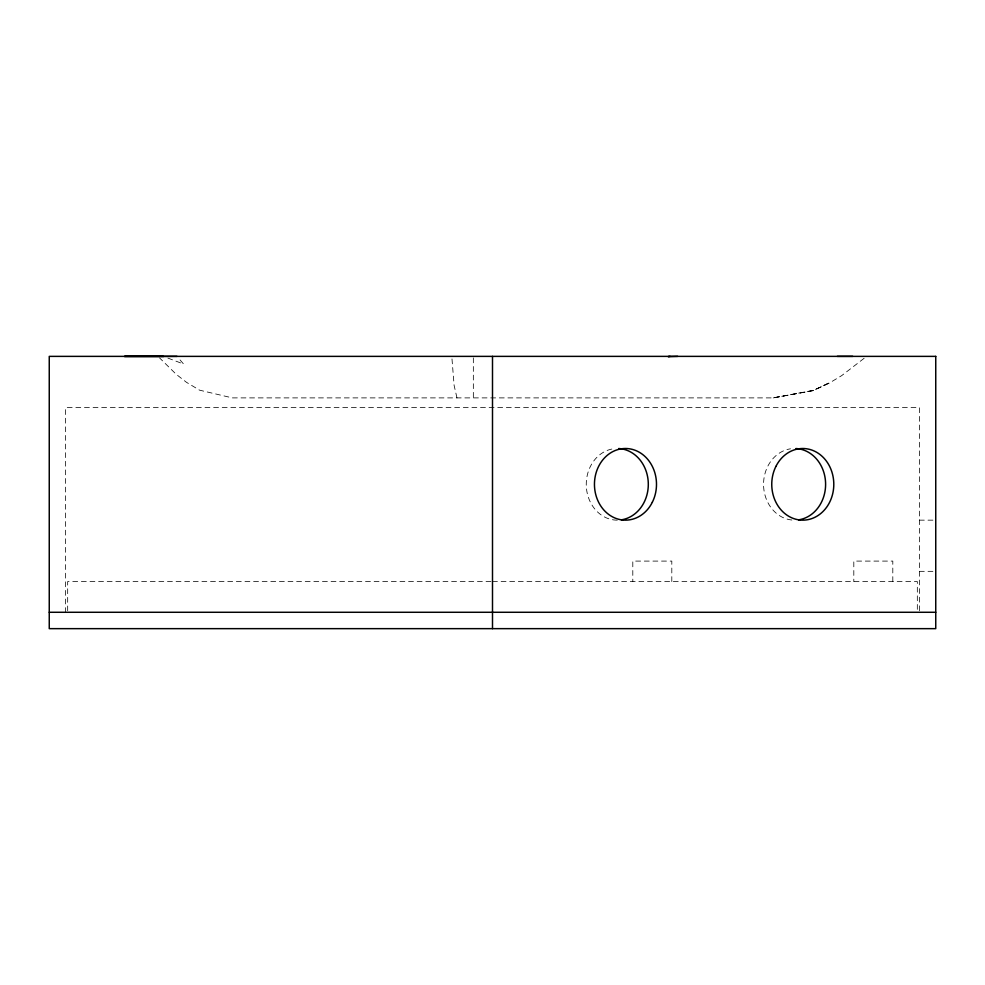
<?xml version="1.0" encoding="UTF-8"?>
<svg xmlns="http://www.w3.org/2000/svg" width="985" height="985" viewBox="0 0 985 985"><rect width="100%" height="100%" fill="white"/><g stroke="black" fill="none" stroke-linecap="round" stroke-linejoin="round"><path stroke-width="0.74" stroke-dasharray="4.92 3.69" d="M864.14 358.281L841.658 375.642L829.136 383.177L813.179 390.589L773.299 397.891L232.361 397.891L199.573 390.171L186.473 382.315L176.204 374.3L159.496 357.85M773.299 397.891L813.647 390.294L829.85 382.549L813.179 390.589L773.102 397.891M919.374 520.154L935.75 520.154M919.374 571.337L935.75 571.337M490.961 581.569L67.669 581.569L67.669 610.737M492.5 581.569L917.33 581.569L917.33 612.276M167.893 358.097L183.567 364.031L178.888 358.552M456.966 397.891L454.11 385.381L451.783 356.373M919.374 610.749L919.374 407.544L65.626 407.544L65.626 612.276M892.804 581.569L892.804 561.093L853.81 561.093L853.81 581.569M671.807 581.569L671.807 561.093L632.801 561.093L632.801 581.569M473.342 357.9L473.342 397.891M617.287 520.154A35.829 31.027 -90 0 1 586.321 486.664A35.829 31.027 -90 0 1 613.236 448.803M791.891 520.018A35.829 31.027 90 0 1 763.56 485.112A35.829 31.027 90 0 1 790.536 448.803"/><path stroke-width="1.48" d="M670.071 356.373L668.125 356.619L677.68 356.373M837.275 356.373L852.739 356.373M163.608 356.484L124.393 356.435L177.017 356.373M49.25 612.276L935.75 612.276M492.5 356.373L492.5 628.652M618.629 448.532A35.829 31.027 -90 0 1 648.278 482.761A35.829 31.027 -90 0 1 621.338 519.846M795.929 448.532A35.829 31.027 90 0 1 825.578 482.761A35.829 31.027 90 0 1 798.638 519.846M935.75 356.373L49.25 356.373L49.25 628.652L935.75 628.652L935.75 356.373M652.341 502.239A35.829 31.027 -90 0 0 625.475 448.495A35.829 31.027 -90 0 0 598.609 502.239A35.829 31.027 -90 0 0 652.341 502.239M775.909 466.41A35.829 31.027 90 0 0 802.775 520.154A35.829 31.027 90 0 0 829.641 466.41A35.829 31.027 90 0 0 775.909 466.41"/></g></svg>
